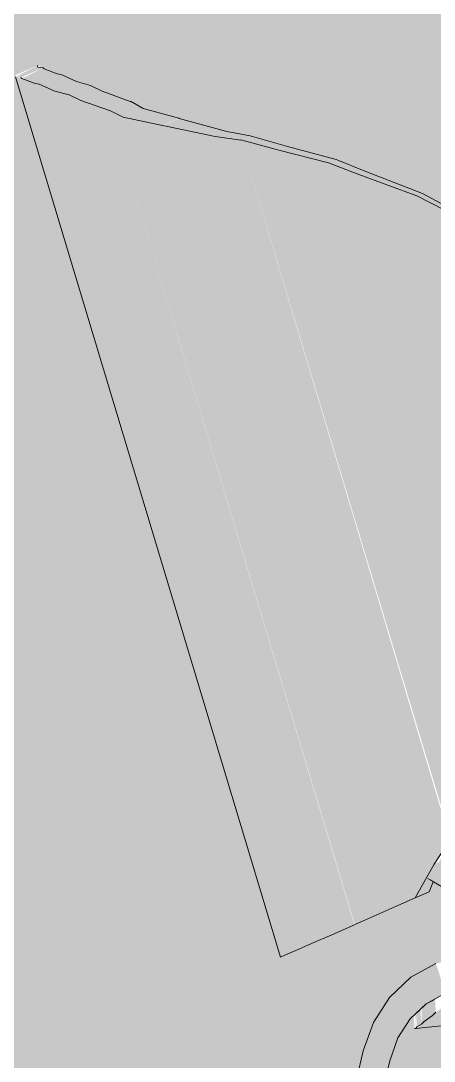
# Model space of a CAD drawing. Header units: centimetres. Extents: x -4381 to 5639, y -3920 to 4826.
# Drawn here: x 72.0193 to 72.1898, y 32.5627 to 32.992 of the extents above; entities that cross this region are included whole.
import ezdxf
from ezdxf.xclip import XClip

# ---------------------------------------------------------------- set-up
doc = ezdxf.new("R2010")
doc.units = ezdxf.units.CM
doc.header["$MEASUREMENT"] = 0
doc.header["$XCLIPFRAME"] = 0
doc.set_wipeout_variables(frame=1)
doc.linetypes.add('Wipeout_Contour', pattern=[100, 0, -100])
for name, color, linetype, lineweight in [('0- SITE_Pen_No__1', 7, 'Continuous', 5), ('01- MOBILIER_Pen_No__101', 252, 'Continuous', 5), ('01- MOBILIER_Pen_No__18', 9, 'Continuous', 5), ('01- MOBILIER_Pen_No__2', 8, 'Continuous', 5), ('01- MOBILIER_Pen_No__7', 7, 'Continuous', 5)]:
    doc.layers.add(name, color=color, linetype=linetype, lineweight=lineweight)
for name, color, linetype in [('01- MOBILIER', 7, 'Continuous'), ('Drawing & Figure', 7, 'Continuous'), ('Structural - Bearing', 7, 'Continuous')]:
    doc.layers.add(name, color=color, linetype=linetype)
for name, color, linetype, lineweight, true_color in [('01- MOBILIER_Pen_No__102', 7, 'Continuous', 5, 0xcccccc), ('01- MOBILIER_Pen_No__112', 7, 'Continuous', 5, 0xd5aaaa), ('01- MOBILIER_Pen_No__160', 7, 'Continuous', 5, 0xdae3bb), ('01- MOBILIER_Pen_No__178', 7, 'Continuous', 5, 0xbda888), ('01- MOBILIER_Pen_No__180', 7, 'Continuous', 5, 0xe2e3c6), ('01- MOBILIER_Pen_No__186', 7, 'Continuous', 5, 0xe8e8e8), ('01- MOBILIER_Pen_No__62', 7, 'Continuous', 5, 0xaaaaaa), ('Structural - Bearing_Pen_No__102', 7, 'Continuous', 5, 0xcccccc)]:
    doc.layers.add(name, color=color, linetype=linetype, lineweight=lineweight, true_color=true_color)

# ---------------------------------------------------------------- blocks, each defined once
blk = doc.blocks.new('Drawing_7_7', base_point=(-363.09186, 32.20361))
at = {"layer": '0- SITE_Pen_No__1', "linetype": 'Continuous', "ltscale": 10}
for p, q in [((71.93915, 32.64196), (72.10821, 32.64196)), ((72.10821, 32.64196), (72.11542, 32.64196))]:
    blk.add_line(p, q, dxfattribs=at)
at = {"color": 254, "linetype": 'Wipeout_Contour', "lineweight": 0, "ltscale": 237.357855}
blk.add_wipeout([(72.02614, 32.97361), (72.01708, 32.96889), (72.02633, 32.97297)], dxfattribs=at).dxf.layer = '01- MOBILIER'
at = {"color": 254, "linetype": 'Wipeout_Contour', "lineweight": 0, "ltscale": 712.676157}
blk.add_wipeout([(72.19164, 32.64484), (72.18715, 32.63805), (72.19697, 32.63226), (72.20146, 32.64321), (72.20281, 32.6461), (72.20646, 32.65499), (72.20794, 32.65846), (72.19999, 32.66316), (72.19455, 32.64967)], dxfattribs=at).dxf.layer = '01- MOBILIER'
at = {"color": 254, "linetype": 'Wipeout_Contour', "lineweight": 0, "ltscale": 316.775474}
blk.add_wipeout([(72.19415, 32.59059), (72.1936, 32.59296), (72.1855, 32.58851), (72.18642, 32.58634)], dxfattribs=at).dxf.layer = '01- MOBILIER'
at = {"layer": '01- MOBILIER_Pen_No__160', "linetype": 'Continuous', "ltscale": 10}
for points in [[(72.02614, 32.97361), (72.01688, 32.96954)], [(72.02614, 32.97361), (72.01708, 32.96889), (72.02633, 32.97297)]]:
    blk.add_hatch(color=256, dxfattribs=at).paths.add_polyline_path(points)
at = {"layer": '01- MOBILIER_Pen_No__2', "linetype": 'Continuous', "ltscale": 10}
blk.add_hatch(color=256, dxfattribs=at).paths.add_polyline_path([(72.19415, 32.59059), (72.1936, 32.59296), (72.1855, 32.58851), (72.18642, 32.58634)])
at = {"layer": '01- MOBILIER_Pen_No__62', "linetype": 'Continuous', "ltscale": 10}
blk.add_hatch(color=256, dxfattribs=at).paths.add_polyline_path([(72.19164, 32.64484), (72.18715, 32.63805), (72.19697, 32.63226), (72.20146, 32.64321), (72.20281, 32.6461), (72.20646, 32.65499), (72.20794, 32.65846), (72.19999, 32.66316), (72.19455, 32.64967)])
at = {"color": 254, "linetype": 'Wipeout_Contour', "lineweight": 0, "ltscale": 237.57945}
blk.add_wipeout([(72.02633, 32.97297), (72.01925, 32.96859), (72.02847, 32.97265)], dxfattribs=at).dxf.layer = '01- MOBILIER'
at = {"color": 254, "linetype": 'Wipeout_Contour', "lineweight": 0, "ltscale": 316.455834}
blk.add_wipeout([(72.18192, 32.63006), (72.18767, 32.63259), (72.18935, 32.63675), (72.18787, 32.63763)], dxfattribs=at).dxf.layer = '01- MOBILIER'
at = {"color": 254, "linetype": 'Wipeout_Contour', "lineweight": 0, "ltscale": 316.725127}
blk.add_wipeout([(72.1936, 32.59296), (72.19226, 32.59756), (72.18327, 32.59262), (72.1855, 32.58851)], dxfattribs=at).dxf.layer = '01- MOBILIER'
at = {"layer": '01- MOBILIER_Pen_No__160', "linetype": 'Continuous', "ltscale": 10}
blk.add_hatch(color=256, dxfattribs=at).paths.add_polyline_path([(72.02633, 32.97297), (72.01925, 32.96859), (72.02847, 32.97265)])
at = {"layer": '01- MOBILIER_Pen_No__178', "linetype": 'Continuous', "ltscale": 10}
blk.add_hatch(color=256, dxfattribs=at).paths.add_polyline_path([(72.18192, 32.63006), (72.18767, 32.63259), (72.18935, 32.63675), (72.18787, 32.63763)])
at = {"layer": '01- MOBILIER_Pen_No__18', "linetype": 'Continuous', "ltscale": 10}
blk.add_hatch(color=256, dxfattribs=at).paths.add_polyline_path([(72.1936, 32.59296), (72.19226, 32.59756), (72.18327, 32.59262), (72.1855, 32.58851)])
at = {"color": 254, "linetype": 'Wipeout_Contour', "lineweight": 0, "ltscale": 237.694948}
blk.add_wipeout([(72.02633, 32.97297), (72.01708, 32.96889), (72.01925, 32.96859)], dxfattribs=at).dxf.layer = '01- MOBILIER'
at = {"color": 254, "linetype": 'Wipeout_Contour', "lineweight": 0, "ltscale": 316.709338}
blk.add_wipeout([(72.18192, 32.63006), (72.18787, 32.63763), (72.19164, 32.64484), (72.18975, 32.64401)], dxfattribs=at).dxf.layer = '01- MOBILIER'
at = {"color": 254, "linetype": 'Wipeout_Contour', "lineweight": 0, "ltscale": 316.732198}
blk.add_wipeout([(72.19226, 32.59756), (72.19093, 32.6017), (72.18104, 32.59626), (72.18327, 32.59262)], dxfattribs=at).dxf.layer = '01- MOBILIER'
at = {"color": 254, "linetype": 'Wipeout_Contour', "lineweight": 0, "ltscale": 316.740824}
blk.add_wipeout([(72.18642, 32.58634), (72.1855, 32.58851), (72.1786, 32.58197), (72.17984, 32.58011)], dxfattribs=at).dxf.layer = '01- MOBILIER'
at = {"color": 254, "linetype": 'Wipeout_Contour', "lineweight": 0, "ltscale": 237.653474}
blk.add_wipeout([(72.18868, 32.58758), (72.18912, 32.58155), (72.18935, 32.58795)], dxfattribs=at).dxf.layer = '01- MOBILIER'
at = {"layer": '01- MOBILIER_Pen_No__101', "linetype": 'Continuous', "ltscale": 10}
for points in [[(72.18192, 32.63006), (72.18787, 32.63763), (72.19164, 32.64484), (72.18975, 32.64401)], [(72.18642, 32.58634), (72.1855, 32.58851), (72.1786, 32.58197), (72.17984, 32.58011)]]:
    blk.add_hatch(color=256, dxfattribs=at).paths.add_polyline_path(points)
at = {"layer": '01- MOBILIER_Pen_No__102', "linetype": 'Continuous', "ltscale": 10}
blk.add_hatch(color=256, dxfattribs=at).paths.add_polyline_path([(72.19226, 32.59756), (72.19093, 32.6017), (72.18104, 32.59626), (72.18327, 32.59262)])
at = {"layer": '01- MOBILIER_Pen_No__160', "linetype": 'Continuous', "ltscale": 10}
blk.add_hatch(color=256, dxfattribs=at).paths.add_polyline_path([(72.02633, 32.97297), (72.01708, 32.96889), (72.01925, 32.96859)])
at = {"layer": '01- MOBILIER_Pen_No__178', "linetype": 'Continuous', "ltscale": 10}
blk.add_hatch(color=256, dxfattribs=at).paths.add_polyline_path([(72.18868, 32.58758), (72.18912, 32.58155), (72.18935, 32.58795)])
at = {"color": 254, "linetype": 'Wipeout_Contour', "lineweight": 0, "ltscale": 237.407657}
blk.add_wipeout([(72.02847, 32.97265), (72.0197, 32.96819), (72.02891, 32.97225)], dxfattribs=at).dxf.layer = '01- MOBILIER'
at = {"color": 254, "linetype": 'Wipeout_Contour', "lineweight": 0, "ltscale": 316.785951}
blk.add_wipeout([(72.19093, 32.6017), (72.19038, 32.60295), (72.18012, 32.5973), (72.18104, 32.59626)], dxfattribs=at).dxf.layer = '01- MOBILIER'
at = {"color": 254, "linetype": 'Wipeout_Contour', "lineweight": 0, "ltscale": 316.690229}
blk.add_wipeout([(72.1855, 32.58851), (72.18327, 32.59262), (72.17561, 32.58536), (72.1786, 32.58197)], dxfattribs=at).dxf.layer = '01- MOBILIER'
at = {"color": 254, "linetype": 'Wipeout_Contour', "lineweight": 0, "ltscale": 316.987826}
blk.add_wipeout([(72.18935, 32.58795), (72.18912, 32.58155), (72.19044, 32.58286), (72.19005, 32.58833)], dxfattribs=at).dxf.layer = '01- MOBILIER'
at = {"layer": '01- MOBILIER_Pen_No__102', "linetype": 'Continuous', "ltscale": 10}
blk.add_hatch(color=256, dxfattribs=at).paths.add_polyline_path([(72.19093, 32.6017), (72.19038, 32.60295), (72.18012, 32.5973), (72.18104, 32.59626)])
at = {"layer": '01- MOBILIER_Pen_No__160', "linetype": 'Continuous', "ltscale": 10}
for points in [[(72.02847, 32.97265), (72.01925, 32.96859)], [(72.02847, 32.97265), (72.0197, 32.96819), (72.02891, 32.97225)]]:
    blk.add_hatch(color=256, dxfattribs=at).paths.add_polyline_path(points)
at = {"layer": '01- MOBILIER_Pen_No__178', "linetype": 'Continuous', "ltscale": 10}
blk.add_hatch(color=256, dxfattribs=at).paths.add_polyline_path([(72.18935, 32.58795), (72.18912, 32.58155), (72.19044, 32.58286), (72.19005, 32.58833)])
at = {"layer": '01- MOBILIER_Pen_No__18', "linetype": 'Continuous', "ltscale": 10}
blk.add_hatch(color=256, dxfattribs=at).paths.add_polyline_path([(72.1855, 32.58851), (72.18327, 32.59262), (72.17561, 32.58536), (72.1786, 32.58197)])
at = {"color": 254, "linetype": 'Wipeout_Contour', "lineweight": 0, "ltscale": 237.79743}
blk.add_wipeout([(72.02891, 32.97225), (72.02511, 32.96618), (72.03423, 32.9702)], dxfattribs=at).dxf.layer = '01- MOBILIER'
at = {"color": 254, "linetype": 'Wipeout_Contour', "lineweight": 0, "ltscale": 316.692738}
blk.add_wipeout([(72.18327, 32.59262), (72.18104, 32.59626), (72.17262, 32.58828), (72.17561, 32.58536)], dxfattribs=at).dxf.layer = '01- MOBILIER'
at = {"color": 254, "linetype": 'Wipeout_Contour', "lineweight": 0, "ltscale": 316.709253}
blk.add_wipeout([(72.17984, 32.58011), (72.1786, 32.58197), (72.17331, 32.57375), (72.17479, 32.57226)], dxfattribs=at).dxf.layer = '01- MOBILIER'
at = {"layer": '01- MOBILIER_Pen_No__102', "linetype": 'Continuous', "ltscale": 10}
blk.add_hatch(color=256, dxfattribs=at).paths.add_polyline_path([(72.18327, 32.59262), (72.18104, 32.59626), (72.17262, 32.58828), (72.17561, 32.58536)])
at = {"layer": '01- MOBILIER_Pen_No__160', "linetype": 'Continuous', "ltscale": 10}
blk.add_hatch(color=256, dxfattribs=at).paths.add_polyline_path([(72.02891, 32.97225), (72.02511, 32.96618), (72.03423, 32.9702)])
at = {"layer": '01- MOBILIER_Pen_No__62', "linetype": 'Continuous', "ltscale": 10}
blk.add_hatch(color=256, dxfattribs=at).paths.add_polyline_path([(72.17984, 32.58011), (72.1786, 32.58197), (72.17331, 32.57375), (72.17479, 32.57226)])
at = {"color": 254, "linetype": 'Wipeout_Contour', "lineweight": 0, "ltscale": 237.489427}
blk.add_wipeout([(72.02891, 32.97225), (72.0197, 32.96819), (72.02511, 32.96618)], dxfattribs=at).dxf.layer = '01- MOBILIER'
at = {"color": 254, "linetype": 'Wipeout_Contour', "lineweight": 0, "ltscale": 316.741671}
blk.add_wipeout([(72.18104, 32.59626), (72.18012, 32.5973), (72.17138, 32.58902), (72.17262, 32.58828)], dxfattribs=at).dxf.layer = '01- MOBILIER'
at = {"color": 254, "linetype": 'Wipeout_Contour', "lineweight": 0, "ltscale": 316.660139}
blk.add_wipeout([(72.1786, 32.58197), (72.17561, 32.58536), (72.16973, 32.57622), (72.17331, 32.57375)], dxfattribs=at).dxf.layer = '01- MOBILIER'
at = {"color": 254, "linetype": 'Wipeout_Contour', "lineweight": 0, "ltscale": 237.967071}
blk.add_wipeout([(72.18513, 32.58511), (72.18556, 32.57913), (72.18698, 32.58665)], dxfattribs=at).dxf.layer = '01- MOBILIER'
at = {"layer": '01- MOBILIER_Pen_No__102', "linetype": 'Continuous', "ltscale": 10}
blk.add_hatch(color=256, dxfattribs=at).paths.add_polyline_path([(72.1786, 32.58197), (72.17561, 32.58536), (72.16973, 32.57622), (72.17331, 32.57375)])
at = {"layer": '01- MOBILIER_Pen_No__160', "linetype": 'Continuous', "ltscale": 10}
blk.add_hatch(color=256, dxfattribs=at).paths.add_polyline_path([(72.02891, 32.97225), (72.0197, 32.96819), (72.02511, 32.96618)])
at = {"layer": '01- MOBILIER_Pen_No__178', "linetype": 'Continuous', "ltscale": 10}
blk.add_hatch(color=256, dxfattribs=at).paths.add_polyline_path([(72.18513, 32.58511), (72.18556, 32.57913), (72.18698, 32.58665)])
at = {"layer": '01- MOBILIER_Pen_No__62', "linetype": 'Continuous', "ltscale": 10}
blk.add_hatch(color=256, dxfattribs=at).paths.add_polyline_path([(72.18104, 32.59626), (72.18012, 32.5973), (72.17138, 32.58902), (72.17262, 32.58828)])
at = {"color": 254, "linetype": 'Wipeout_Contour', "lineweight": 0, "ltscale": 237.557171}
blk.add_wipeout([(72.03423, 32.9702), (72.0268, 32.96594), (72.03589, 32.96994)], dxfattribs=at).dxf.layer = '01- MOBILIER'
at = {"color": 254, "linetype": 'Wipeout_Contour', "lineweight": 0, "ltscale": 316.658138}
blk.add_wipeout([(72.17561, 32.58536), (72.17262, 32.58828), (72.16615, 32.57823), (72.16973, 32.57622)], dxfattribs=at).dxf.layer = '01- MOBILIER'
at = {"color": 254, "linetype": 'Wipeout_Contour', "lineweight": 0, "ltscale": 316.62762}
blk.add_wipeout([(72.18698, 32.58665), (72.18556, 32.57913), (72.18912, 32.58155), (72.18868, 32.58758)], dxfattribs=at).dxf.layer = '01- MOBILIER'
at = {"color": 254, "linetype": 'Wipeout_Contour', "lineweight": 0, "ltscale": 316.695419}
blk.add_wipeout([(72.17479, 32.57226), (72.17331, 32.57375), (72.16984, 32.56407), (72.17144, 32.5629)], dxfattribs=at).dxf.layer = '01- MOBILIER'
at = {"layer": '01- MOBILIER_Pen_No__160', "linetype": 'Continuous', "ltscale": 10}
blk.add_hatch(color=256, dxfattribs=at).paths.add_polyline_path([(72.03423, 32.9702), (72.0268, 32.96594), (72.03589, 32.96994)])
at = {"layer": '01- MOBILIER_Pen_No__178', "linetype": 'Continuous', "ltscale": 10}
for points in [[(72.1846, 32.58461), (72.1845, 32.57797)], [(72.18698, 32.58665), (72.18556, 32.57913), (72.18912, 32.58155), (72.18868, 32.58758)]]:
    blk.add_hatch(color=256, dxfattribs=at).paths.add_polyline_path(points)
at = {"layer": '01- MOBILIER_Pen_No__18', "linetype": 'Continuous', "ltscale": 10}
for points in [[(72.17561, 32.58536), (72.17262, 32.58828), (72.16615, 32.57823), (72.16973, 32.57622)], [(72.17479, 32.57226), (72.17331, 32.57375), (72.16984, 32.56407), (72.17144, 32.5629)]]:
    blk.add_hatch(color=256, dxfattribs=at).paths.add_polyline_path(points)
at = {"color": 254, "linetype": 'Wipeout_Contour', "lineweight": 0, "ltscale": 237.753914}
blk.add_wipeout([(72.03423, 32.9702), (72.02511, 32.96618), (72.0268, 32.96594)], dxfattribs=at).dxf.layer = '01- MOBILIER'
at = {"color": 254, "linetype": 'Wipeout_Contour', "lineweight": 0, "ltscale": 316.700452}
blk.add_wipeout([(72.17262, 32.58828), (72.17138, 32.58902), (72.16467, 32.5786), (72.16615, 32.57823)], dxfattribs=at).dxf.layer = '01- MOBILIER'
at = {"color": 254, "linetype": 'Wipeout_Contour', "lineweight": 0, "ltscale": 317.114782}
blk.add_wipeout([(72.1846, 32.58461), (72.1845, 32.57797), (72.18556, 32.57913), (72.18513, 32.58511)], dxfattribs=at).dxf.layer = '01- MOBILIER'
at = {"layer": '01- MOBILIER_Pen_No__101', "linetype": 'Continuous', "ltscale": 10}
blk.add_hatch(color=256, dxfattribs=at).paths.add_polyline_path([(72.17262, 32.58828), (72.17138, 32.58902), (72.16467, 32.5786), (72.16615, 32.57823)])
at = {"layer": '01- MOBILIER_Pen_No__160', "linetype": 'Continuous', "ltscale": 10}
blk.add_hatch(color=256, dxfattribs=at).paths.add_polyline_path([(72.03423, 32.9702), (72.02511, 32.96618), (72.0268, 32.96594)])
at = {"layer": '01- MOBILIER_Pen_No__178', "linetype": 'Continuous', "ltscale": 10}
blk.add_hatch(color=256, dxfattribs=at).paths.add_polyline_path([(72.1846, 32.58461), (72.1845, 32.57797), (72.18556, 32.57913), (72.18513, 32.58511)])
at = {"color": 254, "linetype": 'Wipeout_Contour', "lineweight": 0, "ltscale": 237.888115}
blk.add_wipeout([(72.03589, 32.96994), (72.03324, 32.96306), (72.04223, 32.96701)], dxfattribs=at).dxf.layer = '01- MOBILIER'
at = {"color": 254, "linetype": 'Wipeout_Contour', "lineweight": 0, "ltscale": 237.791207}
blk.add_wipeout([(72.18223, 32.58236), (72.18262, 32.57688), (72.18312, 32.58321)], dxfattribs=at).dxf.layer = '01- MOBILIER'
at = {"color": 254, "linetype": 'Wipeout_Contour', "lineweight": 0, "ltscale": 316.659372}
blk.add_wipeout([(72.17331, 32.57375), (72.16973, 32.57622), (72.16598, 32.56576), (72.16984, 32.56407)], dxfattribs=at).dxf.layer = '01- MOBILIER'
at = {"layer": '01- MOBILIER_Pen_No__102', "linetype": 'Continuous', "ltscale": 10}
blk.add_hatch(color=256, dxfattribs=at).paths.add_polyline_path([(72.17331, 32.57375), (72.16973, 32.57622), (72.16598, 32.56576), (72.16984, 32.56407)])
at = {"layer": '01- MOBILIER_Pen_No__178', "linetype": 'Continuous', "ltscale": 10}
blk.add_hatch(color=256, dxfattribs=at).paths.add_polyline_path([(72.18223, 32.58236), (72.18262, 32.57688), (72.18312, 32.58321)])
at = {"layer": '01- MOBILIER_Pen_No__180', "linetype": 'Continuous', "ltscale": 10}
blk.add_hatch(color=256, dxfattribs=at).paths.add_polyline_path([(72.03589, 32.96994), (72.03324, 32.96306), (72.04223, 32.96701)])
at = {"color": 254, "linetype": 'Wipeout_Contour', "lineweight": 0, "ltscale": 237.432572}
blk.add_wipeout([(72.03589, 32.96994), (72.0268, 32.96594), (72.03324, 32.96306)], dxfattribs=at).dxf.layer = '01- MOBILIER'
at = {"color": 254, "linetype": 'Wipeout_Contour', "lineweight": 0, "ltscale": 237.90996}
blk.add_wipeout([(72.04223, 32.96701), (72.03915, 32.96146), (72.04804, 32.96537)], dxfattribs=at).dxf.layer = '01- MOBILIER'
at = {"color": 254, "linetype": 'Wipeout_Contour', "lineweight": 0, "ltscale": 316.773462}
blk.add_wipeout([(72.18312, 32.58321), (72.18262, 32.57688), (72.1845, 32.57797), (72.18406, 32.5841)], dxfattribs=at).dxf.layer = '01- MOBILIER'
at = {"color": 254, "linetype": 'Wipeout_Contour', "lineweight": 0, "ltscale": 316.651393}
blk.add_wipeout([(72.16973, 32.57622), (72.16615, 32.57823), (72.16212, 32.56698), (72.16598, 32.56576)], dxfattribs=at).dxf.layer = '01- MOBILIER'
at = {"layer": '01- MOBILIER_Pen_No__178', "linetype": 'Continuous', "ltscale": 10}
blk.add_hatch(color=256, dxfattribs=at).paths.add_polyline_path([(72.18312, 32.58321), (72.18262, 32.57688), (72.1845, 32.57797), (72.18406, 32.5841)])
at = {"layer": '01- MOBILIER_Pen_No__18', "linetype": 'Continuous', "ltscale": 10}
blk.add_hatch(color=256, dxfattribs=at).paths.add_polyline_path([(72.16973, 32.57622), (72.16615, 32.57823), (72.16212, 32.56698), (72.16598, 32.56576)])
at = {"layer": '01- MOBILIER_Pen_No__180', "linetype": 'Continuous', "ltscale": 10}
for points in [[(72.03589, 32.96994), (72.0268, 32.96594), (72.03324, 32.96306)], [(72.04223, 32.96701), (72.03915, 32.96146), (72.04804, 32.96537)]]:
    blk.add_hatch(color=256, dxfattribs=at).paths.add_polyline_path(points)
at = {"color": 254, "linetype": 'Wipeout_Contour', "lineweight": 0, "ltscale": 237.438663}
blk.add_wipeout([(72.04223, 32.96701), (72.03324, 32.96306), (72.03915, 32.96146)], dxfattribs=at).dxf.layer = '01- MOBILIER'
at = {"color": 254, "linetype": 'Wipeout_Contour', "lineweight": 0, "ltscale": 237.42231}
blk.add_wipeout([(72.182, 32.58214), (72.1822, 32.57618), (72.18223, 32.58236)], dxfattribs=at).dxf.layer = '01- MOBILIER'
at = {"color": 254, "linetype": 'Wipeout_Contour', "lineweight": 0, "ltscale": 316.675049}
blk.add_wipeout([(72.16615, 32.57823), (72.16467, 32.5786), (72.16052, 32.56702), (72.16212, 32.56698)], dxfattribs=at).dxf.layer = '01- MOBILIER'
at = {"color": 254, "linetype": 'Wipeout_Contour', "lineweight": 0, "ltscale": 316.263557}
blk.add_wipeout([(72.17144, 32.5629), (72.16984, 32.56407), (72.08427, 32.20361), (72.08615, 32.20361)], dxfattribs=at).dxf.layer = '01- MOBILIER'
at = {"layer": '01- MOBILIER_Pen_No__102', "linetype": 'Continuous', "ltscale": 10}
blk.add_hatch(color=256, dxfattribs=at).paths.add_polyline_path([(72.17144, 32.5629), (72.16984, 32.56407), (72.08427, 32.20361), (72.08615, 32.20361)])
at = {"layer": '01- MOBILIER_Pen_No__178', "linetype": 'Continuous', "ltscale": 10}
for points in [[(72.18179, 32.58195), (72.18164, 32.57612)], [(72.182, 32.58214), (72.1822, 32.57618), (72.18223, 32.58236)]]:
    blk.add_hatch(color=256, dxfattribs=at).paths.add_polyline_path(points)
at = {"layer": '01- MOBILIER_Pen_No__180', "linetype": 'Continuous', "ltscale": 10}
blk.add_hatch(color=256, dxfattribs=at).paths.add_polyline_path([(72.04223, 32.96701), (72.03324, 32.96306), (72.03915, 32.96146)])
at = {"layer": '01- MOBILIER_Pen_No__2', "linetype": 'Continuous', "ltscale": 10}
blk.add_hatch(color=256, dxfattribs=at).paths.add_polyline_path([(72.16615, 32.57823), (72.16467, 32.5786), (72.16052, 32.56702), (72.16212, 32.56698)])
at = {"color": 254, "linetype": 'Wipeout_Contour', "lineweight": 0, "ltscale": 237.779046}
blk.add_wipeout([(72.04804, 32.96537), (72.04396, 32.95909), (72.05277, 32.96297)], dxfattribs=at).dxf.layer = '01- MOBILIER'
at = {"color": 254, "linetype": 'Wipeout_Contour', "lineweight": 0, "ltscale": 396.757986}
blk.add_wipeout([(72.1822, 32.57618), (72.45358, 32.60491), (72.45211, 32.6063), (72.1845, 32.57797), (72.18262, 32.57688)], dxfattribs=at).dxf.layer = '01- MOBILIER'
at = {"color": 254, "linetype": 'Wipeout_Contour', "lineweight": 0, "ltscale": 316.252154}
blk.add_wipeout([(72.16984, 32.56407), (72.16598, 32.56576), (72.08001, 32.20361), (72.08427, 32.20361)], dxfattribs=at).dxf.layer = '01- MOBILIER'
at = {"layer": '01- MOBILIER_Pen_No__102', "linetype": 'Continuous', "ltscale": 10}
blk.add_hatch(color=256, dxfattribs=at).paths.add_polyline_path([(72.16984, 32.56407), (72.16598, 32.56576), (72.08001, 32.20361), (72.08427, 32.20361)])
at = {"layer": '01- MOBILIER_Pen_No__178', "linetype": 'Continuous', "ltscale": 10}
blk.add_hatch(color=256, dxfattribs=at).paths.add_polyline_path([(72.1822, 32.57618), (72.45358, 32.60491), (72.45211, 32.6063), (72.1845, 32.57797), (72.18262, 32.57688)])
at = {"layer": '01- MOBILIER_Pen_No__180', "linetype": 'Continuous', "ltscale": 10}
blk.add_hatch(color=256, dxfattribs=at).paths.add_polyline_path([(72.04804, 32.96537), (72.04396, 32.95909), (72.05277, 32.96297)])
at = {"color": 254, "linetype": 'Wipeout_Contour', "lineweight": 0, "ltscale": 237.594394}
blk.add_wipeout([(72.04804, 32.96537), (72.03915, 32.96146), (72.04396, 32.95909)], dxfattribs=at).dxf.layer = '01- MOBILIER'
at = {"color": 254, "linetype": 'Wipeout_Contour', "lineweight": 0, "ltscale": 237.922535}
blk.add_wipeout([(72.05277, 32.96297), (72.05579, 32.95497), (72.0644, 32.95876)], dxfattribs=at).dxf.layer = '01- MOBILIER'
at = {"color": 254, "linetype": 'Wipeout_Contour', "lineweight": 0, "ltscale": 475.974217}
blk.add_wipeout([(72.18556, 32.57913), (72.1845, 32.57797), (72.45211, 32.6063), (72.44997, 32.60833), (72.44875, 32.60904), (72.18912, 32.58155)], dxfattribs=at).dxf.layer = '01- MOBILIER'
at = {"color": 254, "linetype": 'Wipeout_Contour', "lineweight": 0, "ltscale": 316.240321}
blk.add_wipeout([(72.16598, 32.56576), (72.16212, 32.56698), (72.07586, 32.20361), (72.08001, 32.20361)], dxfattribs=at).dxf.layer = '01- MOBILIER'
at = {"layer": '01- MOBILIER_Pen_No__178', "linetype": 'Continuous', "ltscale": 10}
blk.add_hatch(color=256, dxfattribs=at).paths.add_polyline_path([(72.18556, 32.57913), (72.1845, 32.57797), (72.45211, 32.6063), (72.44997, 32.60833), (72.44875, 32.60904), (72.18912, 32.58155)])
at = {"layer": '01- MOBILIER_Pen_No__18', "linetype": 'Continuous', "ltscale": 10}
blk.add_hatch(color=256, dxfattribs=at).paths.add_polyline_path([(72.16598, 32.56576), (72.16212, 32.56698), (72.07586, 32.20361), (72.08001, 32.20361)])
at = {"layer": '01- MOBILIER_Pen_No__180', "linetype": 'Continuous', "ltscale": 10}
for points in [[(72.04804, 32.96537), (72.03915, 32.96146), (72.04396, 32.95909)], [(72.05277, 32.96297), (72.05579, 32.95497), (72.0644, 32.95876)]]:
    blk.add_hatch(color=256, dxfattribs=at).paths.add_polyline_path(points)
at = {"color": 254, "linetype": 'Wipeout_Contour', "lineweight": 0, "ltscale": 237.48103}
blk.add_wipeout([(72.05277, 32.96297), (72.04396, 32.95909), (72.05579, 32.95497)], dxfattribs=at).dxf.layer = '01- MOBILIER'
at = {"color": 254, "linetype": 'Wipeout_Contour', "lineweight": 0, "ltscale": 476.013632}
blk.add_wipeout([(72.19044, 32.58286), (72.18912, 32.58155), (72.44875, 32.60904), (72.44294, 32.6124), (72.44127, 32.61288), (72.1961, 32.58692)], dxfattribs=at).dxf.layer = '01- MOBILIER'
at = {"color": 254, "linetype": 'Wipeout_Contour', "lineweight": 0, "ltscale": 316.235044}
blk.add_wipeout([(72.16212, 32.56698), (72.16052, 32.56702), (72.07425, 32.20361), (72.07586, 32.20361)], dxfattribs=at).dxf.layer = '01- MOBILIER'
at = {"layer": '01- MOBILIER_Pen_No__178', "linetype": 'Continuous', "ltscale": 10}
blk.add_hatch(color=256, dxfattribs=at).paths.add_polyline_path([(72.19044, 32.58286), (72.18912, 32.58155), (72.44875, 32.60904), (72.44294, 32.6124), (72.44127, 32.61288), (72.1961, 32.58692)])
at = {"layer": '01- MOBILIER_Pen_No__180', "linetype": 'Continuous', "ltscale": 10}
blk.add_hatch(color=256, dxfattribs=at).paths.add_polyline_path([(72.05277, 32.96297), (72.04396, 32.95909), (72.05579, 32.95497)])
at = {"layer": '01- MOBILIER_Pen_No__2', "linetype": 'Continuous', "ltscale": 10}
blk.add_hatch(color=256, dxfattribs=at).paths.add_polyline_path([(72.16212, 32.56698), (72.16052, 32.56702), (72.07425, 32.20361), (72.07586, 32.20361)])
at = {"color": 254, "linetype": 'Wipeout_Contour', "lineweight": 0, "ltscale": 238.317117}
blk.add_wipeout([(72.05579, 32.95497), (72.15685, 32.61902), (72.05595, 32.95503)], dxfattribs=at).dxf.layer = '01- MOBILIER'
at = {"layer": '01- MOBILIER_Pen_No__180', "linetype": 'Continuous', "ltscale": 10}
blk.add_hatch(color=256, dxfattribs=at).paths.add_polyline_path([(72.05579, 32.95497), (72.15685, 32.61902), (72.05595, 32.95503)])
at = {"color": 254, "linetype": 'Wipeout_Contour', "lineweight": 0, "ltscale": 316.71966}
blk.add_wipeout([(72.01708, 32.96889), (72.12636, 32.60559), (72.12849, 32.60653), (72.0197, 32.96819)], dxfattribs=at).dxf.layer = '01- MOBILIER'
at = {"layer": '01- MOBILIER_Pen_No__178', "linetype": 'Continuous', "ltscale": 10}
blk.add_hatch(color=256, dxfattribs=at).paths.add_polyline_path([(72.01708, 32.96889), (72.12636, 32.60559), (72.12849, 32.60653), (72.0197, 32.96819)])
at = {"color": 254, "linetype": 'Wipeout_Contour', "lineweight": 0, "ltscale": 316.726998}
blk.add_wipeout([(72.0197, 32.96819), (72.12849, 32.60653), (72.13274, 32.6084), (72.02511, 32.96618)], dxfattribs=at).dxf.layer = '01- MOBILIER'
at = {"layer": '01- MOBILIER_Pen_No__178', "linetype": 'Continuous', "ltscale": 10}
blk.add_hatch(color=256, dxfattribs=at).paths.add_polyline_path([(72.0197, 32.96819), (72.12849, 32.60653), (72.13274, 32.6084), (72.02511, 32.96618)])
at = {"color": 254, "linetype": 'Wipeout_Contour', "lineweight": 0, "ltscale": 396.605542}
blk.add_wipeout([(72.02511, 32.96618), (72.13274, 32.6084), (72.13909, 32.61119), (72.03324, 32.96306), (72.0268, 32.96594)], dxfattribs=at).dxf.layer = '01- MOBILIER'
at = {"layer": '01- MOBILIER_Pen_No__178', "linetype": 'Continuous', "ltscale": 10}
blk.add_hatch(color=256, dxfattribs=at).paths.add_polyline_path([(72.02511, 32.96618), (72.13274, 32.6084), (72.13909, 32.61119), (72.03324, 32.96306), (72.0268, 32.96594)])
at = {"color": 254, "linetype": 'Wipeout_Contour', "lineweight": 0, "ltscale": 396.605956}
blk.add_wipeout([(72.03324, 32.96306), (72.13909, 32.61119), (72.1475, 32.6149), (72.04396, 32.95909), (72.03915, 32.96146)], dxfattribs=at).dxf.layer = '01- MOBILIER'
at = {"layer": '01- MOBILIER_Pen_No__178', "linetype": 'Continuous', "ltscale": 10}
blk.add_hatch(color=256, dxfattribs=at).paths.add_polyline_path([(72.03324, 32.96306), (72.13909, 32.61119), (72.1475, 32.6149), (72.04396, 32.95909), (72.03915, 32.96146)])
at = {"color": 254, "linetype": 'Wipeout_Contour', "lineweight": 0, "ltscale": 316.805164}
blk.add_wipeout([(72.04396, 32.95909), (72.1475, 32.6149), (72.15685, 32.61902), (72.05579, 32.95497)], dxfattribs=at).dxf.layer = '01- MOBILIER'
at = {"layer": '01- MOBILIER_Pen_No__101', "linetype": 'Continuous', "ltscale": 10}
blk.add_hatch(color=256, dxfattribs=at).paths.add_polyline_path([(72.04396, 32.95909), (72.1475, 32.6149), (72.15685, 32.61902), (72.05579, 32.95497)])
at = {"color": 254, "linetype": 'Wipeout_Contour', "lineweight": 0, "ltscale": 237.869272}
blk.add_wipeout([(72.06455, 32.95882), (72.06153, 32.95222), (72.06969, 32.95581)], dxfattribs=at).dxf.layer = '01- MOBILIER'
at = {"layer": '01- MOBILIER_Pen_No__186', "linetype": 'Continuous', "ltscale": 10}
blk.add_hatch(color=256, dxfattribs=at).paths.add_polyline_path([(72.06455, 32.95882), (72.06153, 32.95222), (72.06969, 32.95581)])
at = {"color": 254, "linetype": 'Wipeout_Contour', "lineweight": 0, "ltscale": 237.555036}
blk.add_wipeout([(72.06455, 32.95882), (72.05595, 32.95503), (72.06153, 32.95222)], dxfattribs=at).dxf.layer = '01- MOBILIER'
at = {"color": 254, "linetype": 'Wipeout_Contour', "lineweight": 0, "ltscale": 237.688136}
blk.add_wipeout([(72.06969, 32.95581), (72.07775, 32.94889), (72.08447, 32.95185)], dxfattribs=at).dxf.layer = '01- MOBILIER'
at = {"layer": '01- MOBILIER_Pen_No__186', "linetype": 'Continuous', "ltscale": 10}
for points in [[(72.06455, 32.95882), (72.05595, 32.95503), (72.06153, 32.95222)], [(72.06969, 32.95581), (72.07775, 32.94889), (72.08447, 32.95185)]]:
    blk.add_hatch(color=256, dxfattribs=at).paths.add_polyline_path(points)
at = {"color": 254, "linetype": 'Wipeout_Contour', "lineweight": 0, "ltscale": 237.728531}
blk.add_wipeout([(72.06969, 32.95581), (72.06153, 32.95222), (72.07775, 32.94889)], dxfattribs=at).dxf.layer = '01- MOBILIER'
at = {"color": 254, "linetype": 'Wipeout_Contour', "lineweight": 0, "ltscale": 237.480244}
blk.add_wipeout([(72.08459, 32.95179), (72.09944, 32.94424), (72.10424, 32.94635)], dxfattribs=at).dxf.layer = '01- MOBILIER'
at = {"layer": '01- MOBILIER_Pen_No__186', "linetype": 'Continuous', "ltscale": 10}
for points in [[(72.06969, 32.95581), (72.06153, 32.95222), (72.07775, 32.94889)], [(72.08459, 32.95179), (72.09944, 32.94424), (72.10424, 32.94635)]]:
    blk.add_hatch(color=256, dxfattribs=at).paths.add_polyline_path(points)
at = {"color": 254, "linetype": 'Wipeout_Contour', "lineweight": 0, "ltscale": 237.99871}
blk.add_wipeout([(72.08459, 32.95179), (72.07789, 32.94884), (72.09944, 32.94424)], dxfattribs=at).dxf.layer = '01- MOBILIER'
at = {"color": 254, "linetype": 'Wipeout_Contour', "lineweight": 0, "ltscale": 237.741659}
blk.add_wipeout([(72.10424, 32.94635), (72.10995, 32.94285), (72.11379, 32.94455)], dxfattribs=at).dxf.layer = '01- MOBILIER'
at = {"layer": '01- MOBILIER_Pen_No__186', "linetype": 'Continuous', "ltscale": 10}
for points in [[(72.08459, 32.95179), (72.07789, 32.94884), (72.09944, 32.94424)], [(72.10424, 32.94635), (72.10995, 32.94285), (72.11379, 32.94455)]]:
    blk.add_hatch(color=256, dxfattribs=at).paths.add_polyline_path(points)
at = {"color": 254, "linetype": 'Wipeout_Contour', "lineweight": 0, "ltscale": 237.821262}
blk.add_wipeout([(72.10424, 32.94635), (72.09944, 32.94424), (72.10995, 32.94285)], dxfattribs=at).dxf.layer = '01- MOBILIER'
at = {"layer": '01- MOBILIER_Pen_No__186', "linetype": 'Continuous', "ltscale": 10}
blk.add_hatch(color=256, dxfattribs=at).paths.add_polyline_path([(72.10424, 32.94635), (72.09944, 32.94424), (72.10995, 32.94285)])
at = {"color": 254, "linetype": 'Wipeout_Contour', "lineweight": 0, "ltscale": 316.84026}
blk.add_wipeout([(72.15701, 32.61909), (72.16119, 32.62093), (72.06153, 32.95222), (72.05595, 32.95503)], dxfattribs=at).dxf.layer = '01- MOBILIER'
at = {"layer": '01- MOBILIER_Pen_No__101', "linetype": 'Continuous', "ltscale": 10}
blk.add_hatch(color=256, dxfattribs=at).paths.add_polyline_path([(72.15701, 32.61909), (72.16119, 32.62093), (72.06153, 32.95222), (72.05595, 32.95503)])
at = {"color": 254, "linetype": 'Wipeout_Contour', "lineweight": 0, "ltscale": 316.870983}
blk.add_wipeout([(72.06153, 32.95222), (72.16119, 32.62093), (72.17473, 32.62689), (72.07789, 32.94884)], dxfattribs=at).dxf.layer = '01- MOBILIER'
at = {"layer": '01- MOBILIER_Pen_No__2', "linetype": 'Continuous', "ltscale": 10}
blk.add_hatch(color=256, dxfattribs=at).paths.add_polyline_path([(72.06153, 32.95222), (72.16119, 32.62093), (72.17473, 32.62689), (72.07789, 32.94884)])
at = {"color": 254, "linetype": 'Wipeout_Contour', "lineweight": 0, "ltscale": 395.541243}
blk.add_wipeout([(72.07789, 32.94884), (72.17473, 32.62689), (72.18192, 32.63006), (72.18975, 32.64401), (72.09944, 32.94424)], dxfattribs=at).dxf.layer = '01- MOBILIER'
at = {"layer": '01- MOBILIER_Pen_No__2', "linetype": 'Continuous', "ltscale": 10}
blk.add_hatch(color=256, dxfattribs=at).paths.add_polyline_path([(72.07789, 32.94884), (72.17473, 32.62689), (72.18192, 32.63006), (72.18975, 32.64401), (72.09944, 32.94424)])
at = {"color": 254, "linetype": 'Wipeout_Contour', "lineweight": 0, "ltscale": 316.989048}
blk.add_wipeout([(72.09944, 32.94424), (72.18975, 32.64401), (72.1963, 32.65399), (72.10995, 32.94285)], dxfattribs=at).dxf.layer = '01- MOBILIER'
at = {"layer": '01- MOBILIER_Pen_No__178', "linetype": 'Continuous', "ltscale": 10}
blk.add_hatch(color=256, dxfattribs=at).paths.add_polyline_path([(72.09944, 32.94424), (72.18975, 32.64401), (72.1963, 32.65399), (72.10995, 32.94285)])
at = {"color": 254, "linetype": 'Wipeout_Contour', "lineweight": 0, "ltscale": 237.521381}
blk.add_wipeout([(72.11379, 32.94455), (72.12574, 32.93859), (72.12925, 32.94013)], dxfattribs=at).dxf.layer = '01- MOBILIER'
at = {"layer": '01- MOBILIER', "linetype": 'Continuous', "lineweight": 0, "ltscale": 10, "true_color": 0xffffff}
blk.add_hatch(color=7, dxfattribs=at).paths.add_polyline_path([(72.11379, 32.94455), (72.12574, 32.93859), (72.12925, 32.94013)])
at = {"color": 254, "linetype": 'Wipeout_Contour', "lineweight": 0, "ltscale": 238.176781}
blk.add_wipeout([(72.11379, 32.94455), (72.10995, 32.94286), (72.12574, 32.93859)], dxfattribs=at).dxf.layer = '01- MOBILIER'
at = {"color": 254, "linetype": 'Wipeout_Contour', "lineweight": 0, "ltscale": 237.475793}
blk.add_wipeout([(72.12925, 32.94013), (72.14619, 32.93344), (72.14927, 32.93479)], dxfattribs=at).dxf.layer = '01- MOBILIER'
at = {"layer": '01- MOBILIER', "linetype": 'Continuous', "lineweight": 0, "ltscale": 10, "true_color": 0xffffff}
for points in [[(72.11379, 32.94455), (72.10995, 32.94286), (72.12574, 32.93859)], [(72.12925, 32.94013), (72.14619, 32.93344), (72.14927, 32.93479)]]:
    blk.add_hatch(color=7, dxfattribs=at).paths.add_polyline_path(points)
at = {"color": 254, "linetype": 'Wipeout_Contour', "lineweight": 0, "ltscale": 238.305007}
blk.add_wipeout([(72.12925, 32.94013), (72.12574, 32.93859), (72.14619, 32.93344)], dxfattribs=at).dxf.layer = '01- MOBILIER'
at = {"color": 254, "linetype": 'Wipeout_Contour', "lineweight": 0, "ltscale": 237.579241}
blk.add_wipeout([(72.14927, 32.93479), (72.15872, 32.92859), (72.16154, 32.92984)], dxfattribs=at).dxf.layer = '01- MOBILIER'
at = {"layer": '01- MOBILIER', "linetype": 'Continuous', "lineweight": 0, "ltscale": 10, "true_color": 0xffffff}
for points in [[(72.12925, 32.94013), (72.12574, 32.93859), (72.14619, 32.93344)], [(72.14927, 32.93479), (72.15872, 32.92859), (72.16154, 32.92984)]]:
    blk.add_hatch(color=7, dxfattribs=at).paths.add_polyline_path(points)
at = {"color": 254, "linetype": 'Wipeout_Contour', "lineweight": 0, "ltscale": 238.284603}
blk.add_wipeout([(72.14927, 32.93479), (72.14619, 32.93344), (72.15872, 32.92859)], dxfattribs=at).dxf.layer = '01- MOBILIER'
at = {"color": 254, "linetype": 'Wipeout_Contour', "lineweight": 0, "ltscale": 237.464897}
blk.add_wipeout([(72.16154, 32.92984), (72.18253, 32.91976), (72.18488, 32.9208)], dxfattribs=at).dxf.layer = '01- MOBILIER'
at = {"layer": '01- MOBILIER', "linetype": 'Continuous', "lineweight": 0, "ltscale": 10, "true_color": 0xffffff}
for points in [[(72.14927, 32.93479), (72.14619, 32.93344), (72.15872, 32.92859)], [(72.16154, 32.92984), (72.18253, 32.91976), (72.18488, 32.9208)]]:
    blk.add_hatch(color=7, dxfattribs=at).paths.add_polyline_path(points)
at = {"color": 254, "linetype": 'Wipeout_Contour', "lineweight": 0, "ltscale": 238.476025}
blk.add_wipeout([(72.16154, 32.92984), (72.15872, 32.92859), (72.18253, 32.91976)], dxfattribs=at).dxf.layer = '01- MOBILIER'
at = {"color": 254, "linetype": 'Wipeout_Contour', "lineweight": 0, "ltscale": 237.595477}
blk.add_wipeout([(72.18488, 32.9208), (72.19384, 32.91398), (72.19597, 32.91492)], dxfattribs=at).dxf.layer = '01- MOBILIER'
at = {"layer": '01- MOBILIER', "linetype": 'Continuous', "lineweight": 0, "ltscale": 10, "true_color": 0xffffff}
for points in [[(72.16154, 32.92984), (72.15872, 32.92859), (72.18253, 32.91976)], [(72.18488, 32.9208), (72.19384, 32.91398), (72.19597, 32.91492)]]:
    blk.add_hatch(color=7, dxfattribs=at).paths.add_polyline_path(points)
at = {"color": 254, "linetype": 'Wipeout_Contour', "lineweight": 0, "ltscale": 238.427359}
blk.add_wipeout([(72.18488, 32.9208), (72.18253, 32.91976), (72.19384, 32.91398)], dxfattribs=at).dxf.layer = '01- MOBILIER'
at = {"layer": '01- MOBILIER', "linetype": 'Continuous', "lineweight": 0, "ltscale": 10, "true_color": 0xffffff}
blk.add_hatch(color=7, dxfattribs=at).paths.add_polyline_path([(72.18488, 32.9208), (72.18253, 32.91976), (72.19384, 32.91398)])
at = {"color": 254, "linetype": 'Wipeout_Contour', "lineweight": 0, "ltscale": 317.015072}
blk.add_wipeout([(72.10995, 32.94286), (72.19661, 32.65477), (72.20492, 32.67539), (72.12574, 32.93859)], dxfattribs=at).dxf.layer = '01- MOBILIER'
at = {"layer": '01- MOBILIER_Pen_No__178', "linetype": 'Continuous', "ltscale": 10}
blk.add_hatch(color=256, dxfattribs=at).paths.add_polyline_path([(72.10995, 32.94286), (72.19661, 32.65477), (72.20492, 32.67539), (72.12574, 32.93859)])
at = {"color": 254, "linetype": 'Wipeout_Contour', "lineweight": 0, "ltscale": 396.822249}
blk.add_wipeout([(72.12574, 32.93859), (72.20492, 32.67539), (72.22208, 32.71796), (72.15872, 32.92859), (72.14619, 32.93344)], dxfattribs=at).dxf.layer = '01- MOBILIER'
at = {"layer": '01- MOBILIER_Pen_No__178', "linetype": 'Continuous', "ltscale": 10}
blk.add_hatch(color=256, dxfattribs=at).paths.add_polyline_path([(72.12574, 32.93859), (72.20492, 32.67539), (72.22208, 32.71796), (72.15872, 32.92859), (72.14619, 32.93344)])
at = {"color": 254, "linetype": 'Wipeout_Contour', "lineweight": 0, "ltscale": 396.843063}
blk.add_wipeout([(72.15872, 32.92859), (72.22208, 32.71796), (72.23968, 32.76162), (72.19384, 32.91398), (72.18253, 32.91976)], dxfattribs=at).dxf.layer = '01- MOBILIER'
at = {"layer": '01- MOBILIER_Pen_No__112', "linetype": 'Continuous', "ltscale": 10}
blk.add_hatch(color=256, dxfattribs=at).paths.add_polyline_path([(72.15872, 32.92859), (72.22208, 32.71796), (72.23968, 32.76162), (72.19384, 32.91398), (72.18253, 32.91976)])
at = {"color": 254, "linetype": 'Wipeout_Contour', "lineweight": 0, "ltscale": 4818.847961}
blk.add_wipeout([(72.46688, 33.75361), (71.24188, 33.75361), (71.24188, 32.27861), (72.09205, 32.27861), (72.16052, 32.56702), (72.16467, 32.5786), (72.17138, 32.58902), (72.18012, 32.5973), (72.19038, 32.60295), (72.19911, 32.60504), (72.19924, 32.60699), (72.19839, 32.61263), (72.19672, 32.61804), (72.19444, 32.62709), (72.19393, 32.63405), (72.18935, 32.63675), (72.18767, 32.63259), (72.16561, 32.62288), (72.12636, 32.60559), (72.01688, 32.96954), (72.02614, 32.97361), (72.02847, 32.97265), (72.03423, 32.9702), (72.03589, 32.96994), (72.04223, 32.96701), (72.04804, 32.96537), (72.05277, 32.96297), (72.0644, 32.95876), (72.06969, 32.95581), (72.08447, 32.95185), (72.10424, 32.94635), (72.11379, 32.94455), (72.12925, 32.94013), (72.14927, 32.93479), (72.16154, 32.92984), (72.18488, 32.9208), (72.19597, 32.91492), (72.21991, 32.90255), (72.23278, 32.89394), (72.25371, 32.88013), (72.27246, 32.86465), (72.27904, 32.85926), (72.27758, 32.85564), (72.28418, 32.85174), (72.28513, 32.85416), (72.3137, 32.83736), (72.33013, 32.82773), (72.35245, 32.81004), (72.3718, 32.79483), (72.38358, 32.78217), (72.40994, 32.75419), (72.42039, 32.7433), (72.43188, 32.7263), (72.45089, 32.69879), (72.46036, 32.68545), (72.46562, 32.67572), (72.46688, 32.6737), (72.46688, 32.90861), (72.41688, 32.90861), (72.41688, 32.93361), (72.46688, 32.93361)], dxfattribs=at).dxf.layer = 'Structural - Bearing'
at = {"layer": 'Structural - Bearing_Pen_No__102', "linetype": 'Continuous', "ltscale": 10}
blk.add_hatch(color=256, dxfattribs=at).paths.add_polyline_path([(72.46688, 33.75361), (71.24188, 33.75361), (71.24188, 32.27861), (72.09205, 32.27861), (72.16052, 32.56702), (72.16467, 32.5786), (72.17138, 32.58902), (72.18012, 32.5973), (72.19038, 32.60295), (72.19911, 32.60504), (72.19924, 32.60699), (72.19839, 32.61263), (72.19672, 32.61804), (72.19444, 32.62709), (72.19393, 32.63405), (72.18935, 32.63675), (72.18767, 32.63259), (72.16561, 32.62288), (72.12636, 32.60559), (72.01688, 32.96954), (72.02614, 32.97361), (72.02847, 32.97265), (72.03423, 32.9702), (72.03589, 32.96994), (72.04223, 32.96701), (72.04804, 32.96537), (72.05277, 32.96297), (72.0644, 32.95876), (72.06969, 32.95581), (72.08447, 32.95185), (72.10424, 32.94635), (72.11379, 32.94455), (72.12925, 32.94013), (72.14927, 32.93479), (72.16154, 32.92984), (72.18488, 32.9208), (72.19597, 32.91492), (72.21991, 32.90255), (72.23278, 32.89394), (72.25371, 32.88013), (72.27246, 32.86465), (72.27904, 32.85926), (72.27758, 32.85564), (72.28418, 32.85174), (72.28513, 32.85416), (72.3137, 32.83736), (72.33013, 32.82773), (72.35245, 32.81004), (72.3718, 32.79483), (72.38358, 32.78217), (72.40994, 32.75419), (72.42039, 32.7433), (72.43188, 32.7263), (72.45089, 32.69879), (72.46036, 32.68545), (72.46562, 32.67572), (72.46688, 32.6737), (72.46688, 32.90861), (72.41688, 32.90861), (72.41688, 32.93361), (72.46688, 32.93361)])
at = {"layer": '01- MOBILIER_Pen_No__7', "linetype": 'Continuous', "ltscale": 10}
for p, q in [((72.02614, 32.97361), (72.02633, 32.97297)), ((72.02633, 32.97297), (72.02847, 32.97265)), ((72.02847, 32.97265), (72.02891, 32.97225)), ((72.02891, 32.97225), (72.03423, 32.9702)), ((72.03423, 32.9702), (72.03589, 32.96994)), ((72.01925, 32.96859), (72.0197, 32.96819)), ((72.0197, 32.96819), (72.02511, 32.96618)), ((72.02511, 32.96618), (72.0268, 32.96594)), ((72.0268, 32.96594), (72.03324, 32.96306)), ((72.03589, 32.96994), (72.04223, 32.96701)), ((72.04223, 32.96701), (72.04804, 32.96537)), ((72.03324, 32.96306), (72.03915, 32.96146)), ((72.04804, 32.96537), (72.05277, 32.96297)), ((72.05277, 32.96297), (72.0644, 32.95876)), ((72.03915, 32.96146), (72.04396, 32.95909)), ((72.04396, 32.95909), (72.05579, 32.95497)), ((72.06455, 32.95882), (72.06969, 32.95581)), ((72.05595, 32.95503), (72.06153, 32.95222)), ((72.06969, 32.95581), (72.08447, 32.95185)), ((72.06153, 32.95222), (72.07775, 32.94889)), ((72.07775, 32.94889), (72.07789, 32.94884)), ((72.07789, 32.94884), (72.09944, 32.94424)), ((72.08447, 32.95185), (72.08459, 32.95179)), ((72.08459, 32.95179), (72.10424, 32.94635)), ((72.10424, 32.94635), (72.11379, 32.94455)), ((72.11379, 32.94455), (72.12925, 32.94013)), ((72.09944, 32.94424), (72.10995, 32.94285)), ((72.10995, 32.94286), (72.12574, 32.93859)), ((72.12925, 32.94013), (72.14927, 32.93479)), ((72.12574, 32.93859), (72.14619, 32.93344)), ((72.14619, 32.93344), (72.15872, 32.92859)), ((72.14927, 32.93479), (72.16154, 32.92984)), ((72.15872, 32.92859), (72.18253, 32.91977)), ((72.16154, 32.92984), (72.18488, 32.9208)), ((72.18253, 32.91977), (72.19384, 32.91398)), ((72.18488, 32.9208), (72.19597, 32.91492)), ((72.1963, 32.65399), (72.18975, 32.64401)), ((72.18975, 32.64401), (72.18192, 32.63006)), ((72.18713, 32.63806), (72.19738, 32.63202)), ((72.18935, 32.63675), (72.18767, 32.63259)), ((72.18767, 32.63259), (72.18192, 32.63006)), ((72.17473, 32.62689), (72.16119, 32.62093)), ((72.18192, 32.63006), (72.17473, 32.62689)), ((72.15685, 32.61902), (72.1475, 32.6149)), ((72.16119, 32.62093), (72.15701, 32.61909)), ((72.1475, 32.6149), (72.13909, 32.61119)), ((72.13909, 32.61119), (72.13274, 32.6084))]:
    blk.add_line(p, q, dxfattribs=at)
at = {"color": 254, "linetype": 'Wipeout_Contour', "lineweight": 0, "ltscale": 1031.234408}
blk.add_wipeout([(72.17144, 32.5629), (72.10395, 32.27861), (72.46688, 32.27861), (72.46688, 32.56247), (72.46566, 32.57828), (72.46403, 32.58738), (72.46078, 32.5955), (72.45601, 32.6026), (72.45358, 32.60491), (72.18164, 32.57612), (72.18126, 32.58145), (72.17984, 32.58011), (72.17479, 32.57226)], dxfattribs=at).dxf.layer = 'Structural - Bearing'
at = {"layer": 'Structural - Bearing_Pen_No__102', "linetype": 'Continuous', "ltscale": 10}
blk.add_hatch(color=256, dxfattribs=at).paths.add_polyline_path([(72.17144, 32.5629), (72.10395, 32.27861), (72.46688, 32.27861), (72.46688, 32.56247), (72.46566, 32.57828), (72.46403, 32.58738), (72.46078, 32.5955), (72.45601, 32.6026), (72.45358, 32.60491), (72.18164, 32.57612), (72.18126, 32.58145), (72.17984, 32.58011), (72.17479, 32.57226)])
at = {"layer": '01- MOBILIER_Pen_No__7', "linetype": 'Continuous', "ltscale": 10}
for p, q in [((72.01708, 32.96889), (72.12636, 32.60559)), ((72.12849, 32.60653), (72.12636, 32.60559)), ((72.13274, 32.6084), (72.12849, 32.60653)), ((72.19038, 32.60295), (72.18012, 32.5973)), ((72.45358, 32.60491), (72.1822, 32.57618)), ((72.18012, 32.5973), (72.17138, 32.58902)), ((72.17138, 32.58902), (72.16467, 32.5786)), ((72.19415, 32.59059), (72.18642, 32.58634)), ((72.18642, 32.58634), (72.17984, 32.58011)), ((72.17984, 32.58011), (72.17479, 32.57226)), ((72.18912, 32.58155), (72.18556, 32.57913)), ((72.19044, 32.58286), (72.18912, 32.58155)), ((72.16467, 32.5786), (72.16052, 32.56702)), ((72.1822, 32.57618), (72.18164, 32.57612)), ((72.18262, 32.57688), (72.1822, 32.57618)), ((72.1845, 32.57797), (72.18262, 32.57688)), ((72.18556, 32.57913), (72.1845, 32.57797)), ((72.17479, 32.57226), (72.17144, 32.5629)), ((72.16052, 32.56702), (72.07425, 32.20361)), ((72.17144, 32.5629), (72.08615, 32.20361))]:
    blk.add_line(p, q, dxfattribs=at)

msp = doc.modelspace()

# ---------------------------------------------------------------- block references
at = {"layer": 'Drawing & Figure', "color": 151, "linetype": 'Continuous', "lineweight": 5, "ltscale": 10, "true_color": 0x80c2ff}
ref = msp.add_blockref('Drawing_7_7', (-363.09186, 32.20361), dxfattribs=at)
XClip(ref).set_block_clipping_path([(51.7463984619, 23.6253966175), (100.4426918859, 45.1170657245)])

doc.saveas('drawing.dxf')
